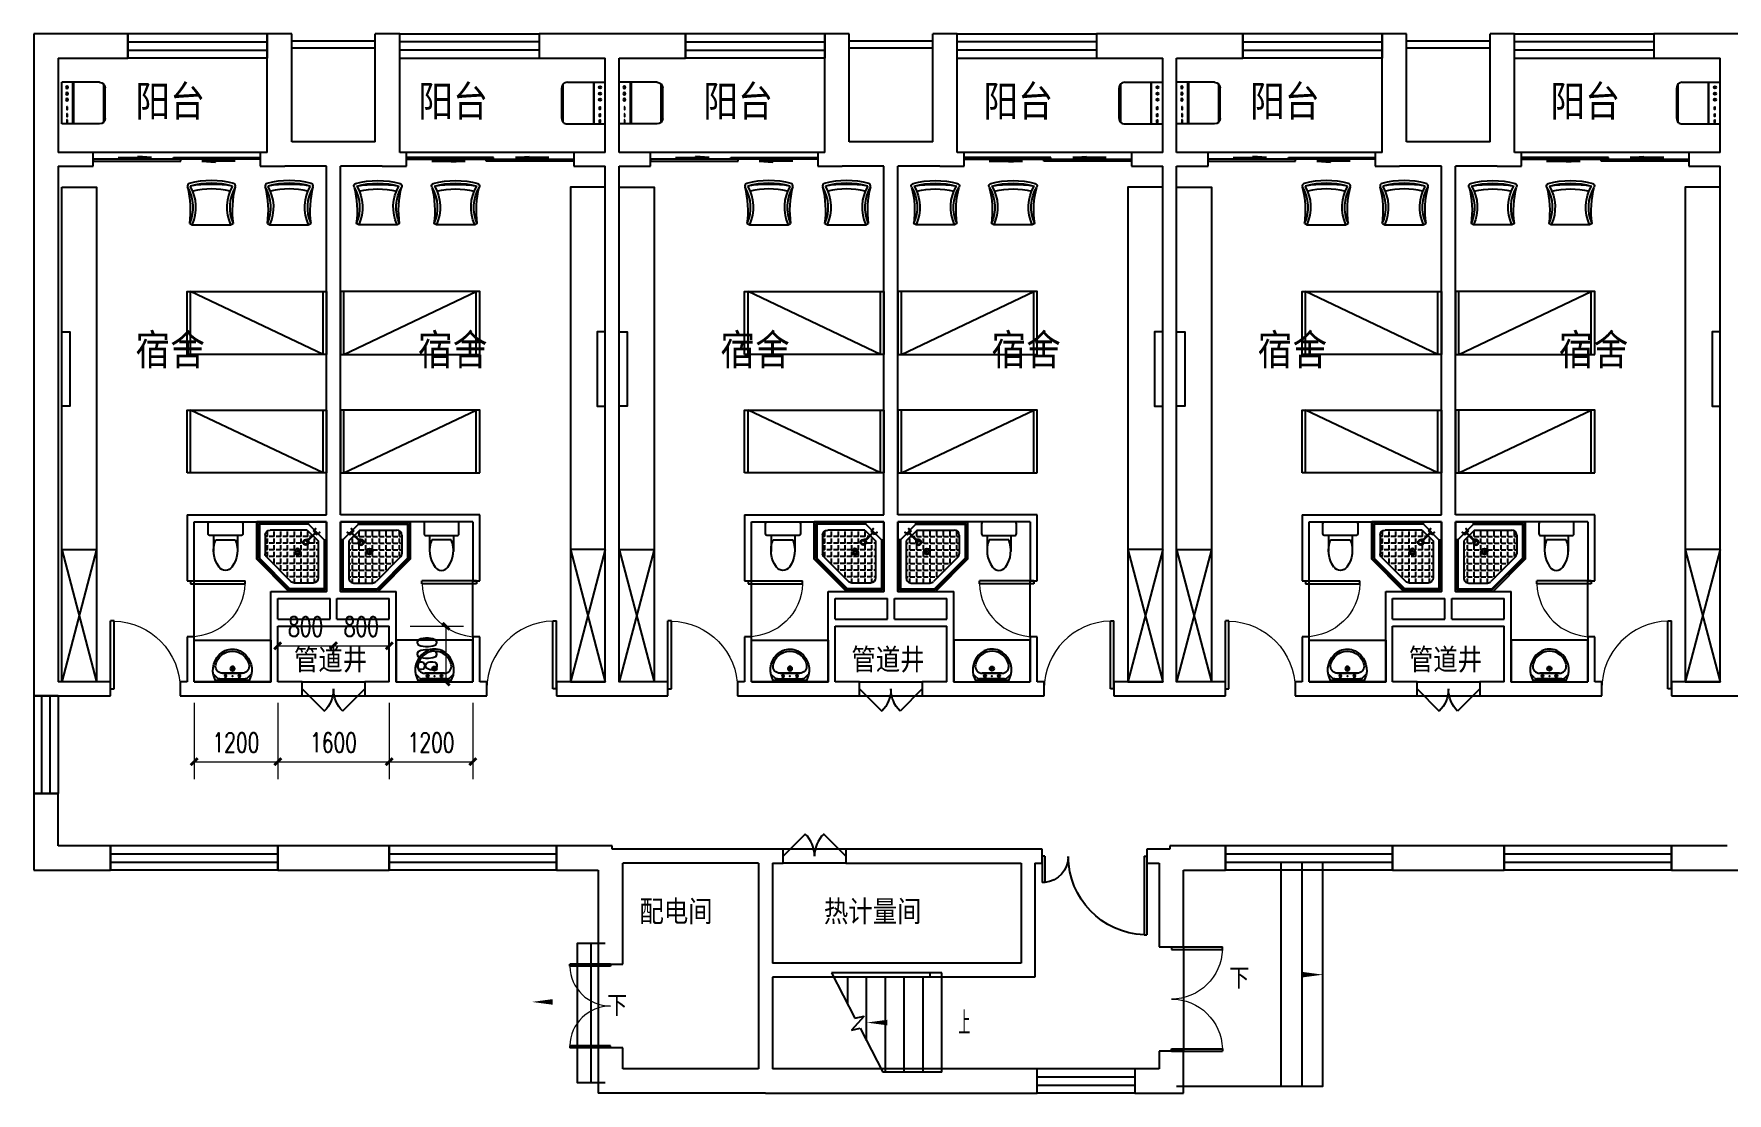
# Model space of a CAD drawing. Extents: x 0 to 302064749, y -59725395 to 1524223.
# Drawn here: x 92623094 to 95053094, y -6165277 to -4645277 of the extents above; entities that cross this region are included whole.
import ezdxf

# ---------------------------------------------------------------- set-up
doc = ezdxf.new("R2010")
doc.units = 0
doc.header["$LTSCALE"] = 1000
doc.linetypes.add('DOTE', pattern=[2.42, 2, -0.2, 0.02, -0.2])
for name, color, linetype in [('A-ANNO-IDEN', 3, 'Continuous'), ('A-ANNO-TXT', 7, 'Continuous'), ('A-Fixt', 81, 'Continuous'), ('A-FLOR-STRS', 140, 'Continuous'), ('CLAYER', 7, 'Continuous'), ('DOOR_FIRE', 4, 'Continuous'), ('E2-栏杆', 92, 'Continuous'), ('E2-楼梯、坡道', 52, 'Continuous'), ('PUB_DIM', 3, 'Continuous'), ('PUB_TEXT', 7, 'Continuous'), ('WALL', 2, 'Continuous'), ('WINDOW', 4, 'Continuous'), ('洁具', 213, 'Continuous'), ('配景', 3, 'Continuous')]:
    doc.layers.add(name, color=color, linetype=linetype)
doc.layers.add('DOTE', color=1, linetype='DOTE', lineweight=9, plot=False)
doc.layers.get('DOTE').off()
doc.styles.add('-黑体_T3', font='', dxfattribs={"width": 0.8})
doc.styles.add('A_DIM', font='simplex.shx', dxfattribs={"width": 0.7, "bigfont": 'gbcbig.shx'})
doc.styles.add('A_DIM_T3', font='simplex.shx', dxfattribs={"width": 0.7, "bigfont": 'gbcbig.shx'})
doc.styles.get("Standard").update_dxf_attribs({"font": 'geniso.shx', "bigfont": 'hztxt.shx'})
doc.styles.get('-黑体_T3').set_extended_font_data('SimHei')
doc.dimstyles.new('_TCH_ARCH&&100', dxfattribs={"dimtxt": 280, "dimasz": 100, "dimexe": 250, "dimexo": 300, "dimgap": 135, "dimtad": 1, "dimdec": 0, "dimzin": 0, "dimdsep": 46, "dimtxsty": 'A_DIM_T3', "dimblk": 'ARCHTICK', "dimcen": 0.09, "dimclrt": 7, "dimazin": 2, "dimtfac": 1, "dimtdec": 0, "dimtix": 1, "dimtmove": 2, "dimatfit": 3, "dimfxl": 150, "dimtolj": 1, "dimtzin": 0, "dimarcsym": 0})

# ---------------------------------------------------------------- blocks, each defined once
blk = doc.blocks.new('1F平面-CAD导入_dwg_Drawing4_t3_dwg_$plan$00001613-474159-1F-927810-1F')
at = {"layer": '洁具'}
for p, q in [((-30, 250), (-170, 250)), ((-200, 170), (-430, 170)), ((-260, -140), (-260, 140)), ((-200, -170), (-200, -220)), ((-170, -250), (-30, -250))]:
    blk.add_line(p, q, dxfattribs=at)
for points in [[(-200, 220), (-200, 170), (-200, -170), (-430, -170)], [(0, -220), (0, 220)]]:
    blk.add_lwpolyline(points, dxfattribs=at)
for centre, radius, start, end in [((-170, 220), 30, 90, 180), ((-30, 220), 30, 0, 90), ((-590, 0), 110, 123.4509, 236.5491), ((-413, -227), 398, 67.4505, 126.6381), ((-413, 227), 398, 233.3619, 292.5495), ((-170, -220), 30, 180, 270), ((-30, -220), 30, 270, 0)]:
    blk.add_arc(centre, radius, start, end, dxfattribs=at)
blk = doc.blocks.new('$lvtry$00000169')
at = {"color": 0}
for p, q in [((259, -36), (259, 0)), ((259, -36), (36, -259)), ((276, -120), (120, -276)), ((144, -151), (291, -298)), ((151, -144), (298, -291)), ((173, -309), (173, -239)), ((183, -213), (205, -213)), ((220, -213), (243, -213)), ((259, -24), (976, -24)), ((259, -36), (964, -36)), ((270, -213), (270, -143)), ((270, -213), (340, -213)), ((270, -263), (270, -239)), ((276, -120), (808, -120)), ((366, -213), (366, -143)), ((366, -213), (436, -213)), ((366, -309), (366, -239)), ((462, -213), (462, -143)), ((462, -213), (532, -213)), ((462, -309), (462, -239)), ((558, -213), (558, -143)), ((558, -213), (628, -213)), ((558, -309), (558, -239)), ((655, -213), (655, -143)), ((655, -213), (725, -213)), ((655, -309), (655, -239)), ((751, -213), (751, -143)), ((751, -213), (821, -213)), ((751, -309), (751, -239)), ((847, -213), (847, -143)), ((847, -213), (880, -213)), ((847, -309), (847, -239)), ((880, -192), (880, -460)), ((964, -36), (976, -24)), ((964, -36), (964, -525)), ((976, -24), (976, -530)), ((36, -259), (0, -259)), ((24, -259), (24, -976)), ((36, -259), (36, -964)), ((120, -276), (120, -808)), ((120, -309), (147, -309)), ((120, -405), (147, -405)), ((173, -309), (243, -309)), ((173, -405), (173, -335)), ((173, -405), (243, -405)), ((173, -501), (173, -431)), ((270, -405), (270, -335)), ((270, -405), (340, -405)), ((270, -501), (270, -431)), ((334, -309), (340, -309)), ((366, -309), (436, -309)), ((366, -405), (366, -335)), ((366, -405), (379, -405)), ((366, -501), (366, -431)), ((462, -309), (532, -309)), ((462, -405), (462, -335)), ((462, -405), (532, -405)), ((462, -501), (462, -431)), ((558, -309), (628, -309)), ((558, -405), (558, -335)), ((558, -405), (628, -405)), ((558, -501), (558, -431)), ((655, -309), (725, -309)), ((655, -405), (655, -335)), ((655, -405), (725, -405)), ((655, -501), (655, -431)), ((751, -309), (821, -309)), ((751, -405), (751, -335)), ((751, -405), (821, -405)), ((751, -501), (751, -431)), ((847, -309), (880, -309)), ((847, -405), (847, -335)), ((847, -405), (880, -405)), ((847, -501), (847, -431)), ((120, -501), (147, -501)), ((120, -598), (147, -598)), ((120, -694), (147, -694)), ((173, -501), (243, -501)), ((173, -598), (173, -528)), ((173, -598), (243, -598)), ((173, -694), (173, -624)), ((173, -694), (243, -694)), ((173, -790), (173, -720)), ((270, -501), (340, -501)), ((270, -598), (270, -528)), ((270, -598), (340, -598)), ((270, -694), (270, -624)), ((270, -694), (340, -694)), ((270, -790), (270, -720)), ((366, -501), (436, -501)), ((366, -598), (366, -528)), ((366, -598), (436, -598)), ((366, -694), (366, -624)), ((366, -694), (436, -694)), ((366, -790), (366, -720)), ((462, -501), (532, -501)), ((462, -598), (462, -528)), ((462, -598), (532, -598)), ((462, -694), (462, -624)), ((462, -694), (532, -694)), ((462, -790), (462, -720)), ((859, -511), (511, -859)), ((964, -525), (525, -964)), ((976, -530), (530, -976)), ((558, -501), (628, -501)), ((558, -598), (558, -528)), ((558, -598), (628, -598)), ((558, -694), (558, -624)), ((558, -694), (628, -694)), ((558, -790), (558, -720)), ((655, -501), (725, -501)), ((655, -598), (655, -528)), ((655, -598), (725, -598)), ((655, -694), (655, -624)), ((655, -694), (676, -694)), ((751, -501), (821, -501)), ((751, -598), (751, -528)), ((751, -598), (773, -598)), ((847, -501), (867, -501)), ((964, -525), (976, -530)), ((36, -964), (24, -976)), ((36, -964), (525, -964)), ((120, -790), (147, -790)), ((173, -790), (243, -790)), ((173, -878), (173, -816)), ((192, -880), (460, -880)), ((270, -790), (340, -790)), ((270, -880), (270, -816)), ((366, -790), (436, -790)), ((366, -880), (366, -816)), ((462, -790), (532, -790)), ((462, -880), (462, -816)), ((525, -964), (530, -976)), ((558, -790), (580, -790)), ((24, -976), (530, -976))]:
    blk.add_line(p, q, dxfattribs=at)
blk.add_lwpolyline([(0, 0), (0, -1000), (540, -1000), (1000, -540), (1000, 0)], close=True)
for points in [[(0, 0), (0, -1000)], [(0, 0), (1000, 0)], [(1000, 0), (1000, -540)], [(136, -190), (148, -178), (132, -162), (121, -174)], [(190, -136), (178, -148), (162, -132), (174, -121)], [(1000, -540), (540, -1000)], [(0, -1000), (540, -1000)]]:
    blk.add_lwpolyline(points, close=True, dxfattribs=at)
for radius in [43.8, 31.1]:
    blk.add_circle((416, -428), radius, dxfattribs=at)
for centre, radius, start, end in [((808, -192), 72, 0, 90), ((296, -296), 40.6, 142.583, 128.4197), ((296, -296), 28.6, 145.828, 125.6599), ((808, -460), 72, 315, 0), ((192, -808), 72, 180, 270), ((460, -808), 72, 270, 315)]:
    blk.add_arc(centre, radius, start, end, dxfattribs=at)
for p in [(103, -156, 0), (156, -102, 0), (416, -428, 0)]:
    blk.add_point(p, dxfattribs=at)
blk = doc.blocks.new('$lvtry$00000178')
at = {"color": 0}
for p, q in [((-238, 0), (238, 0)), ((-214, -36), (-272, -91)), ((-180, -23), (180, -23)), ((-142, -105), (140, -105)), ((140, -105), (-142, -105)), ((216, -37), (268, -91))]:
    blk.add_line(p, q, dxfattribs=at)
blk.add_lwpolyline([(-104, -430, 0.224698), (110, -425, 0.348046), (269, -79), (239, 0), (-241, 0), (-271, -79, 0.356844)], format="xyb", close=True, dxfattribs=at)
for centre, radius in [((-100, -65), 16.3), ((1, -172), 31.6), ((100, -65), 16.3)]:
    blk.add_circle(centre, radius, dxfattribs=at)
at = {"color": 0, "lineweight": 13}
blk.add_circle((1, -172), 23, dxfattribs=at)
at = {"color": 0}
for centre, radius, start, end in [((-142, -205), 100, 90, 190.5602), ((-1, -179), 243, 190.5602, 349.4398), ((-180, -73), 50, 90, 133.181), ((140, -205), 100, 349.4398, 90), ((180, -73), 50, 44.5607, 90)]:
    blk.add_arc(centre, radius, start, end, dxfattribs=at)
for p in [(0, -65), (1, -172)]:
    blk.add_point(p, dxfattribs=at)
blk = doc.blocks.new('A$C70365C93')
at = {"layer": '洁具'}
blk.add_lwpolyline([(-1900, 2300), (-1900, 1700), (-800, 1700), (-800, 2300)], close=True, dxfattribs=at)
blk.add_blockref('$lvtry$00000178', (-1350, 2280), dxfattribs=at)
at = {"layer": '洁具', "rotation": 180}
blk.add_blockref('$lvtry$00000169', (0, 0), dxfattribs=at)
at = {"layer": '洁具', "extrusion": (0, 0, -1), "xscale": -1, "zscale": -1, "rotation": 90}
blk.add_blockref('1F平面-CAD导入_dwg_Drawing4_t3_dwg_$plan$00001613-474159-1F-927810-1F', (1450, 0), dxfattribs=at)
blk = doc.blocks.new('单人床')
at = {"layer": 'A-Fixt'}
for p, q in [((47774, 13973), (48674, 13973)), ((47774, 12073), (48674, 13973)), ((47774, 12073), (48674, 12073))]:
    blk.add_line(p, q, dxfattribs=at)
blk.add_lwpolyline([(47774, 14023), (48674, 14023), (48674, 12023), (47774, 12023), (47774, 14023)], dxfattribs=at)
blk = doc.blocks.new('CH_AP01')
for p, q in [((-311, 17), (-275, 0)), ((-275, 0), (275, 0)), ((275, 0), (311, 17))]:
    blk.add_line(p, q)
for centre, radius, start, end in [((-307, 555), 37.8, 100.1859, 202.8359), ((-1658, 202), 1360, 352.1659, 14.4283), ((-824, 250), 563, 335.5038, 31.0903), ((0, -579), 1213, 74.7104, 105.2896), ((0, -579), 1173, 75.0287, 104.9713), ((0, -1278), 1857, 80.611, 99.389), ((-824, 250), 603, 335.5038, 30.2691), ((0, -579), 1093, 75.8767, 104.1233), ((824, 250), 603, 149.7309, 204.4962), ((824, 250), 563, 148.9097, 204.4962), ((1658, 202), 1360, 165.5717, 187.8341), ((307, 555), 37.8, 337.1641, 79.8141)]:
    blk.add_arc(centre, radius, start, end)
blk = doc.blocks.new('A$C61295E98')
at = {"color": 3}
for p, q in [((544, 598), (0, 598)), ((0, 598), (0, 0)), ((161, 598), (161, 0)), ((170, 0), (170, 598)), ((603, 572), (603, 26)), ((624, 518), (624, 80)), ((544, 0), (0, 0))]:
    blk.add_line(p, q, dxfattribs=at)
for points in [[(82, 540), (75, 540), (75, 577), (82, 577)], [(82, 453), (75, 453), (75, 490), (82, 490)], [(82, 353), (75, 353), (75, 389), (82, 389)]]:
    blk.add_lwpolyline(points, close=True, dxfattribs=at)
for centre in [(74, 250), (74, 164), (74, 71)]:
    blk.add_circle(centre, 15.7, dxfattribs=at)
for centre, start, end in [((544, 518), 360, 90), ((544, 80), 270, 0)]:
    blk.add_arc(centre, 80, start, end, dxfattribs=at)
blk = doc.blocks.new('宿舍')
at = {"layer": 'A-Fixt'}
for p, q in [((47854, 13802), (48354, 15702)), ((48354, 13802), (47854, 15702)), ((47854, 13802), (48354, 13802))]:
    blk.add_line(p, q, dxfattribs=at)
for points in [[(47854, 8602), (48354, 8602), (48354, 15702), (47854, 15702)], [(47854, 10676), (47970, 10676), (47970, 11743), (47854, 11743)]]:
    blk.add_lwpolyline(points, close=True, dxfattribs=at)
at = {"xscale": -1, "rotation": 90}
for p in [(63677, 60475), (63677, 58775)]:
    blk.add_blockref('单人床', p, dxfattribs=at)
at = {"layer": 'A-Fixt', "xscale": -1, "rotation": 180}
for p in [(50002, 9140), (51117, 9140)]:
    blk.add_blockref('CH_AP01', p, dxfattribs=at)
at = {"layer": '配景', "color": 252}
blk.add_blockref('A$C61295E98', (47854, 7097), dxfattribs=at)
blk = doc.blocks.new('_ArchTick')
at = {"color": 0, "linetype": 'ByBlock', "const_width": 0.4}
blk.add_lwpolyline([(-0.5, -0.5), (0.5, 0.5)], dxfattribs=at)
blk = doc.blocks.new('*D95')
at = {"layer": 'Defpoints', "color": 0, "transparency": 16777216}
for p in [(3500, 71100), (4300, 71100), (4300, 70819)]:
    blk.add_point(p, dxfattribs=at)
at = {"layer": 'PUB_DIM', "color": 0, "lineweight": -2, "transparency": 16777216}
for p, q in [((3500, 70819), (4300, 70819)), ((3500, 70800), (3500, 70569)), ((4300, 70800), (4300, 70569))]:
    blk.add_line(p, q, dxfattribs=at)
at = {"layer": 'PUB_DIM', "color": 0, "lineweight": -2, "transparency": 16777216, "xscale": 100, "yscale": 100, "zscale": 100, "rotation": 180}
blk.add_blockref('_ArchTick', (3500, 70819), dxfattribs=at)
at = {"layer": 'PUB_DIM', "color": 0, "lineweight": -2, "transparency": 16777216, "xscale": 100, "yscale": 100, "zscale": 100}
blk.add_blockref('_ArchTick', (4300, 70819), dxfattribs=at)
at = {"layer": 'PUB_DIM', "color": 7, "transparency": 16777216, "insert": (3900, 71094), "char_height": 280, "attachment_point": 5, "style": 'A_DIM_T3'}
blk.add_mtext('\\A1;800', dxfattribs=at)
blk = doc.blocks.new('*D96')
at = {"layer": 'Defpoints', "color": 0, "transparency": 16777216}
for p in [(4300, 71100), (5100, 71100), (5100, 70819)]:
    blk.add_point(p, dxfattribs=at)
at = {"layer": 'PUB_DIM', "color": 0, "lineweight": -2, "transparency": 16777216}
for p, q in [((4300, 70819), (5100, 70819)), ((4300, 70800), (4300, 70569)), ((5100, 70800), (5100, 70569))]:
    blk.add_line(p, q, dxfattribs=at)
at = {"layer": 'PUB_DIM', "color": 0, "lineweight": -2, "transparency": 16777216, "xscale": 100, "yscale": 100, "zscale": 100, "rotation": 180}
blk.add_blockref('_ArchTick', (4300, 70819), dxfattribs=at)
at = {"layer": 'PUB_DIM', "color": 0, "lineweight": -2, "transparency": 16777216, "xscale": 100, "yscale": 100, "zscale": 100}
blk.add_blockref('_ArchTick', (5100, 70819), dxfattribs=at)
at = {"layer": 'PUB_DIM', "color": 7, "transparency": 16777216, "insert": (4700, 71094), "char_height": 280, "attachment_point": 5, "style": 'A_DIM_T3'}
blk.add_mtext('\\A1;800', dxfattribs=at)
blk = doc.blocks.new('*D97')
at = {"layer": 'Defpoints', "color": 0, "transparency": 16777216}
for p in [(2300, 70300), (3500, 70300), (3500, 69156)]:
    blk.add_point(p, dxfattribs=at)
at = {"layer": 'PUB_DIM', "color": 0, "lineweight": -2, "transparency": 16777216}
for p, q in [((2300, 70000), (2300, 68906)), ((3500, 70000), (3500, 68906)), ((2300, 69156), (3500, 69156))]:
    blk.add_line(p, q, dxfattribs=at)
at = {"layer": 'PUB_DIM', "color": 0, "lineweight": -2, "transparency": 16777216, "xscale": 100, "yscale": 100, "zscale": 100, "rotation": 180}
blk.add_blockref('_ArchTick', (2300, 69156), dxfattribs=at)
at = {"layer": 'PUB_DIM', "color": 0, "lineweight": -2, "transparency": 16777216, "xscale": 100, "yscale": 100, "zscale": 100}
blk.add_blockref('_ArchTick', (3500, 69156), dxfattribs=at)
at = {"layer": 'PUB_DIM', "color": 7, "transparency": 16777216, "insert": (2900, 69431), "char_height": 280, "attachment_point": 5, "style": 'A_DIM_T3'}
blk.add_mtext('\\A1;1200', dxfattribs=at)
blk = doc.blocks.new('*D98')
at = {"layer": 'Defpoints', "color": 0, "transparency": 16777216}
for p in [(3500, 70300), (5100, 70300), (5100, 69156)]:
    blk.add_point(p, dxfattribs=at)
at = {"layer": 'PUB_DIM', "color": 0, "lineweight": -2, "transparency": 16777216}
for p, q in [((3500, 70000), (3500, 68906)), ((5100, 70000), (5100, 68906)), ((3500, 69156), (5100, 69156))]:
    blk.add_line(p, q, dxfattribs=at)
at = {"layer": 'PUB_DIM', "color": 0, "lineweight": -2, "transparency": 16777216, "xscale": 100, "yscale": 100, "zscale": 100, "rotation": 180}
blk.add_blockref('_ArchTick', (3500, 69156), dxfattribs=at)
at = {"layer": 'PUB_DIM', "color": 0, "lineweight": -2, "transparency": 16777216, "xscale": 100, "yscale": 100, "zscale": 100}
blk.add_blockref('_ArchTick', (5100, 69156), dxfattribs=at)
at = {"layer": 'PUB_DIM', "color": 7, "transparency": 16777216, "insert": (4300, 69431), "char_height": 280, "attachment_point": 5, "style": 'A_DIM_T3'}
blk.add_mtext('\\A1;1600', dxfattribs=at)
blk = doc.blocks.new('*D99')
at = {"layer": 'Defpoints', "color": 0, "transparency": 16777216}
for p in [(5100, 70300), (6300, 70300), (6300, 69156)]:
    blk.add_point(p, dxfattribs=at)
at = {"layer": 'PUB_DIM', "color": 0, "lineweight": -2, "transparency": 16777216}
for p, q in [((5100, 70000), (5100, 68906)), ((6300, 70000), (6300, 68906)), ((5100, 69156), (6300, 69156))]:
    blk.add_line(p, q, dxfattribs=at)
at = {"layer": 'PUB_DIM', "color": 0, "lineweight": -2, "transparency": 16777216, "xscale": 100, "yscale": 100, "zscale": 100, "rotation": 180}
blk.add_blockref('_ArchTick', (5100, 69156), dxfattribs=at)
at = {"layer": 'PUB_DIM', "color": 0, "lineweight": -2, "transparency": 16777216, "xscale": 100, "yscale": 100, "zscale": 100}
blk.add_blockref('_ArchTick', (6300, 69156), dxfattribs=at)
at = {"layer": 'PUB_DIM', "color": 7, "transparency": 16777216, "insert": (5700, 69431), "char_height": 280, "attachment_point": 5, "style": 'A_DIM_T3'}
blk.add_mtext('\\A1;1200', dxfattribs=at)
blk = doc.blocks.new('*D100')
at = {"layer": 'Defpoints', "color": 0, "transparency": 16777216}
for p in [(5100, 71100), (5916, 71100), (5100, 70300)]:
    blk.add_point(p, dxfattribs=at)
at = {"layer": 'PUB_DIM', "color": 0, "lineweight": -2, "transparency": 16777216}
for p, q in [((5400, 71100), (6166, 71100)), ((5916, 70300), (5916, 71100)), ((5400, 70300), (6166, 70300))]:
    blk.add_line(p, q, dxfattribs=at)
at = {"layer": 'PUB_DIM', "color": 0, "lineweight": -2, "transparency": 16777216, "xscale": 100, "yscale": 100, "zscale": 100}
for p, rotation in [((5916, 71100), 90), ((5916, 70300), 270)]:
    blk.add_blockref('_ArchTick', p, dxfattribs=dict(at, rotation=rotation))
at = {"layer": 'PUB_DIM', "color": 7, "transparency": 16777216, "insert": (5641, 70700), "char_height": 280, "attachment_point": 5, "rotation": 90, "style": 'A_DIM_T3'}
blk.add_mtext('\\A1;800', dxfattribs=at)
blk = doc.blocks.new('$DorLib2D$00000131')
at = {"color": 0, "linetype": 'Continuous'}
for p, q in [((-0.5, 0.125), (-0.5, 0)), ((0.019, 0.125), (-0.5, 0.125)), ((0.019, 0), (0.019, 0.125)), ((0.15, 0.125), (0.232, 0.197)), ((0.35, 0.125), (0.15, 0.125)), ((0.232, 0.197), (0.232, 0.125)), ((-0.5, 0), (0.019, 0)), ((-0.024, 0), (0.5, 0)), ((-0.024, -0.125), (-0.024, 0)), ((0.5, 0), (0.5, -0.125)), ((-0.35, -0.125), (-0.15, -0.125)), ((-0.232, -0.197), (-0.232, -0.125)), ((-0.15, -0.125), (-0.232, -0.197)), ((0.5, -0.125), (-0.024, -0.125))]:
    blk.add_line(p, q, dxfattribs=at)
blk = doc.blocks.new('$DorLib2D$00000001')
for p, q in [((0.45, 0.975), (0.5, 0.975)), ((0.45, 0), (0.45, 0.975)), ((0.5, 0), (0.5, 0.975)), ((0.5, 0), (0.45, 0))]:
    blk.add_line(p, q)
at = {"lineweight": 13}
blk.add_arc((0.475, 0), 0.975, 91.4693, 180, dxfattribs=at)
blk = doc.blocks.new('$WINLIB2D$00000001')
at = {"color": 0}
for points in [[(-0.5, 0.5), (-0.5, -0.5)], [(-0.5, 0.5), (0.5, 0.5)], [(0.5, -0.5), (0.5, 0.5)], [(0.5, 0.167), (-0.5, 0.167)], [(0.5, -0.167), (-0.5, -0.167)], [(-0.5, -0.5), (0.5, -0.5)]]:
    blk.add_lwpolyline(points, dxfattribs=at)
blk = doc.blocks.new('$DorLib2D$00000002')
for p, q in [((-0.5, 0), (-0.5, 0.4875)), ((-0.475, 0.4875), (-0.5, 0.4875)), ((-0.475, 0), (-0.475, 0.4875)), ((0.475, 0), (0.475, 0.4875)), ((0.475, 0.4875), (0.5, 0.4875)), ((0.5, 0), (0.5, 0.4875)), ((-0.5, 0), (-0.475, 0)), ((0.5, 0), (0.475, 0))]:
    blk.add_line(p, q)
at = {"lineweight": 13}
for centre, start, end in [((-0.4875, 0), 0, 88.53072), ((0.4875, 0), 91.46928, 180)]:
    blk.add_arc(centre, 0.4875, start, end, dxfattribs=at)
blk = doc.blocks.new('$DorLib2D$00000225')
at = {"color": 0}
for p, q in [((0.475, -0.001), (0.475, 0.752)), ((0.475, 0.752), (0.5, 0.752)), ((0.5, -0.001), (0.5, 0.752)), ((-0.5, 0), (-0.5, 0.252)), ((-0.475, 0.252), (-0.5, 0.252)), ((-0.475, 0), (-0.475, 0.252)), ((-0.475, 0), (-0.5, 0)), ((0.475, -0.001), (0.5, -0.001))]:
    blk.add_line(p, q, dxfattribs=at)
for centre, radius, start, end in [((0.505, -0.002), 0.755, 92.2493, 179.7238), ((-0.501, 0.003), 0.251, 359.7899, 84.0974)]:
    blk.add_arc(centre, radius, start, end, dxfattribs=at)
blk = doc.blocks.new('$DorLib2D$00000116')
at = {"color": 0}
for p, q in [((-0.5, 0), (-0.146, 0.354)), ((0.5, 0), (0.146, 0.354))]:
    blk.add_line(p, q, dxfattribs=at)
for centre, start, end in [((-0.5, 0), 0, 45), ((0.5, 0), 135, 180)]:
    blk.add_arc(centre, 0.5, start, end, dxfattribs=at)
blk = doc.blocks.new('*D447')
at = {"layer": 'Defpoints', "color": 0, "transparency": 16777216}
for p in [(3500, 71100), (4300, 71100), (4300, 70819)]:
    blk.add_point(p, dxfattribs=at)
at = {"layer": 'PUB_DIM', "color": 0, "lineweight": -2, "transparency": 16777216}
for p, q in [((3500, 70819), (4300, 70819)), ((3500, 70800), (3500, 70569)), ((4300, 70800), (4300, 70569))]:
    blk.add_line(p, q, dxfattribs=at)
at = {"layer": 'PUB_DIM', "color": 0, "lineweight": -2, "transparency": 16777216, "xscale": 100, "yscale": 100, "zscale": 100, "rotation": 180}
blk.add_blockref('_ArchTick', (3500, 70819), dxfattribs=at)
at = {"layer": 'PUB_DIM', "color": 0, "lineweight": -2, "transparency": 16777216, "xscale": 100, "yscale": 100, "zscale": 100}
blk.add_blockref('_ArchTick', (4300, 70819), dxfattribs=at)
at = {"layer": 'PUB_DIM', "color": 7, "transparency": 16777216, "insert": (3900, 71094), "char_height": 280, "attachment_point": 5, "style": 'A_DIM_T3'}
blk.add_mtext('\\A1;800', dxfattribs=at)
blk = doc.blocks.new('*D448')
at = {"layer": 'Defpoints', "color": 0, "transparency": 16777216}
for p in [(4300, 71100), (5100, 71100), (5100, 70819)]:
    blk.add_point(p, dxfattribs=at)
at = {"layer": 'PUB_DIM', "color": 0, "lineweight": -2, "transparency": 16777216}
for p, q in [((4300, 70819), (5100, 70819)), ((4300, 70800), (4300, 70569)), ((5100, 70800), (5100, 70569))]:
    blk.add_line(p, q, dxfattribs=at)
at = {"layer": 'PUB_DIM', "color": 0, "lineweight": -2, "transparency": 16777216, "xscale": 100, "yscale": 100, "zscale": 100, "rotation": 180}
blk.add_blockref('_ArchTick', (4300, 70819), dxfattribs=at)
at = {"layer": 'PUB_DIM', "color": 0, "lineweight": -2, "transparency": 16777216, "xscale": 100, "yscale": 100, "zscale": 100}
blk.add_blockref('_ArchTick', (5100, 70819), dxfattribs=at)
at = {"layer": 'PUB_DIM', "color": 7, "transparency": 16777216, "insert": (4700, 71094), "char_height": 280, "attachment_point": 5, "style": 'A_DIM_T3'}
blk.add_mtext('\\A1;800', dxfattribs=at)
blk = doc.blocks.new('*D449')
at = {"layer": 'Defpoints', "color": 0, "transparency": 16777216}
for p in [(2300, 70300), (3500, 70300), (3500, 69156)]:
    blk.add_point(p, dxfattribs=at)
at = {"layer": 'PUB_DIM', "color": 0, "lineweight": -2, "transparency": 16777216}
for p, q in [((2300, 70000), (2300, 68906)), ((3500, 70000), (3500, 68906)), ((2300, 69156), (3500, 69156))]:
    blk.add_line(p, q, dxfattribs=at)
at = {"layer": 'PUB_DIM', "color": 0, "lineweight": -2, "transparency": 16777216, "xscale": 100, "yscale": 100, "zscale": 100, "rotation": 180}
blk.add_blockref('_ArchTick', (2300, 69156), dxfattribs=at)
at = {"layer": 'PUB_DIM', "color": 0, "lineweight": -2, "transparency": 16777216, "xscale": 100, "yscale": 100, "zscale": 100}
blk.add_blockref('_ArchTick', (3500, 69156), dxfattribs=at)
at = {"layer": 'PUB_DIM', "color": 7, "transparency": 16777216, "insert": (2900, 69431), "char_height": 280, "attachment_point": 5, "style": 'A_DIM_T3'}
blk.add_mtext('\\A1;1200', dxfattribs=at)
blk = doc.blocks.new('*D450')
at = {"layer": 'Defpoints', "color": 0, "transparency": 16777216}
for p in [(3500, 70300), (5100, 70300), (5100, 69156)]:
    blk.add_point(p, dxfattribs=at)
at = {"layer": 'PUB_DIM', "color": 0, "lineweight": -2, "transparency": 16777216}
for p, q in [((3500, 70000), (3500, 68906)), ((5100, 70000), (5100, 68906)), ((3500, 69156), (5100, 69156))]:
    blk.add_line(p, q, dxfattribs=at)
at = {"layer": 'PUB_DIM', "color": 0, "lineweight": -2, "transparency": 16777216, "xscale": 100, "yscale": 100, "zscale": 100, "rotation": 180}
blk.add_blockref('_ArchTick', (3500, 69156), dxfattribs=at)
at = {"layer": 'PUB_DIM', "color": 0, "lineweight": -2, "transparency": 16777216, "xscale": 100, "yscale": 100, "zscale": 100}
blk.add_blockref('_ArchTick', (5100, 69156), dxfattribs=at)
at = {"layer": 'PUB_DIM', "color": 7, "transparency": 16777216, "insert": (4300, 69431), "char_height": 280, "attachment_point": 5, "style": 'A_DIM_T3'}
blk.add_mtext('\\A1;1600', dxfattribs=at)
blk = doc.blocks.new('*D451')
at = {"layer": 'Defpoints', "color": 0, "transparency": 16777216}
for p in [(5100, 70300), (6300, 70300), (6300, 69156)]:
    blk.add_point(p, dxfattribs=at)
at = {"layer": 'PUB_DIM', "color": 0, "lineweight": -2, "transparency": 16777216}
for p, q in [((5100, 70000), (5100, 68906)), ((6300, 70000), (6300, 68906)), ((5100, 69156), (6300, 69156))]:
    blk.add_line(p, q, dxfattribs=at)
at = {"layer": 'PUB_DIM', "color": 0, "lineweight": -2, "transparency": 16777216, "xscale": 100, "yscale": 100, "zscale": 100, "rotation": 180}
blk.add_blockref('_ArchTick', (5100, 69156), dxfattribs=at)
at = {"layer": 'PUB_DIM', "color": 0, "lineweight": -2, "transparency": 16777216, "xscale": 100, "yscale": 100, "zscale": 100}
blk.add_blockref('_ArchTick', (6300, 69156), dxfattribs=at)
at = {"layer": 'PUB_DIM', "color": 7, "transparency": 16777216, "insert": (5700, 69431), "char_height": 280, "attachment_point": 5, "style": 'A_DIM_T3'}
blk.add_mtext('\\A1;1200', dxfattribs=at)
blk = doc.blocks.new('*D452')
at = {"layer": 'Defpoints', "color": 0, "transparency": 16777216}
for p in [(5100, 71100), (5916, 71100), (5100, 70300)]:
    blk.add_point(p, dxfattribs=at)
at = {"layer": 'PUB_DIM', "color": 0, "lineweight": -2, "transparency": 16777216}
for p, q in [((5400, 71100), (6166, 71100)), ((5916, 70300), (5916, 71100)), ((5400, 70300), (6166, 70300))]:
    blk.add_line(p, q, dxfattribs=at)
at = {"layer": 'PUB_DIM', "color": 0, "lineweight": -2, "transparency": 16777216, "xscale": 100, "yscale": 100, "zscale": 100}
for p, rotation in [((5916, 71100), 90), ((5916, 70300), 270)]:
    blk.add_blockref('_ArchTick', p, dxfattribs=dict(at, rotation=rotation))
at = {"layer": 'PUB_DIM', "color": 7, "transparency": 16777216, "insert": (5641, 70700), "char_height": 280, "attachment_point": 5, "rotation": 90, "style": 'A_DIM_T3'}
blk.add_mtext('\\A1;800', dxfattribs=at)
blk = doc.blocks.new('A$C6811127b')
at = {"layer": 'A-ANNO-IDEN'}
for points in [[(17523.7, 66100, 0, 0, 0), (18500, 66100, 0, 80, 0), (18200, 66100, 0, 0, 0)], [(8123.5, 65708.6, 0, 0, 0), (7147.3, 65708.6, 0, 80, 0), (7447.3, 65708.6, 0, 0, 0)], [(13165, 65412.5, 0, 0, 0), (11950, 65412.5, 0, 80, 0), (12250, 65412.5, 0, 0, 0)]]:
    blk.add_lwpolyline(points, format="xyseb", dxfattribs=at)
at = {"layer": 'A-FLOR-STRS'}
for p, q in [((12865, 66125), (11444.8, 66125)), ((11444.8, 66125), (11782.8, 65474.5)), ((12865, 66125), (11444.8, 66125)), ((13030, 66125), (12865, 66125)), ((12865, 66065), (12865, 66125)), ((13030, 64700), (13030, 66125)), ((12865, 66065), (11476, 66065)), ((11680, 65672.3), (11680, 66065)), ((11950, 65152.7), (11950, 66065)), ((12220, 64700), (12220, 66065)), ((12490, 64700), (12490, 66065)), ((12760, 64700), (12760, 66065)), ((11914.6, 65503.6), (11732.7, 65305.5)), ((11782.8, 65474.5), (11914.6, 65503.6)), ((11732.7, 65305.5), (11856.4, 65332.8)), ((11856.4, 65332.8), (12185.2, 64700)), ((13030, 64700), (12185.2, 64700))]:
    blk.add_line(p, q, dxfattribs=at)
at = {"layer": 'DOOR_FIRE'}
for p, q in [((3850, 70300), (4750, 70300)), ((11850, 70300), (12750, 70300)), ((19850, 70300), (20750, 70300)), ((3850, 70100), (4750, 70100)), ((11850, 70100), (12750, 70100)), ((19850, 70100), (20750, 70100)), ((11652.8, 67900), (10752.8, 67900)), ((11652.8, 67700), (10752.8, 67700)), ((8100, 66250), (8100, 65050))]:
    blk.add_line(p, q, dxfattribs=at)
at = {"layer": 'E2-栏杆'}
for points in [[(3700, 79500), (4900, 79500)], [(11700, 79500), (12900, 79500)], [(19700, 79500), (20900, 79500)], [(3700, 79400), (4900, 79400)], [(11700, 79400), (12900, 79400)], [(19700, 79400), (20900, 79400)]]:
    blk.add_lwpolyline(points, dxfattribs=at)
at = {"layer": 'E2-楼梯、坡道'}
for points in [[(16400, 64500), (17900, 64500), (17900, 67700)], [(17900, 64500), (18200, 64500), (18200, 67700)], [(18200, 64500), (18500, 64500), (18500, 67700)], [(8000, 64550), (7800, 64550), (7800, 66550), (8000, 66550)], [(8200, 64550), (8000, 64550), (8000, 66550), (8200, 66550)]]:
    blk.add_lwpolyline(points, dxfattribs=at)
at = {"layer": 'WALL'}
for p, q in [((0, 79600), (0, 77800)), ((1350, 79600), (0, 79600)), ((1350, 79250), (1350, 79600)), ((3700, 79600), (3350, 79600)), ((3350, 79600), (3350, 79250)), ((3700, 78050), (3700, 79600)), ((5250, 79600), (4900, 79600)), ((4900, 78050), (4900, 79600)), ((5250, 79250), (5250, 79600)), ((8300, 79600), (7250, 79600)), ((7250, 79600), (7250, 79250)), ((9350, 79600), (8300, 79600)), ((9350, 79250), (9350, 79600)), ((11700, 79600), (11350, 79600)), ((11350, 79600), (11350, 79250)), ((11700, 78050), (11700, 79600)), ((13250, 79600), (12900, 79600)), ((12900, 78050), (12900, 79600)), ((13250, 79250), (13250, 79600)), ((16300, 79600), (15250, 79600)), ((15250, 79600), (15250, 79250)), ((17350, 79600), (16300, 79600)), ((17350, 79250), (17350, 79600)), ((19700, 79600), (19350, 79600)), ((19350, 79600), (19350, 79250)), ((19700, 78050), (19700, 79600)), ((21250, 79600), (20900, 79600)), ((20900, 78050), (20900, 79600)), ((21250, 79250), (21250, 79600)), ((24300, 79600), (23250, 79600)), ((23250, 79600), (23250, 79250)), ((25350, 79600), (24300, 79600)), ((350, 79250), (350, 77900)), ((350, 79250), (1350, 79250)), ((3350, 77900), (3350, 79250)), ((5250, 77900), (5250, 79250)), ((7250, 79250), (8200, 79250)), ((8200, 77900), (8200, 79250)), ((8400, 77900), (8400, 79250)), ((8400, 79250), (9350, 79250)), ((11350, 77900), (11350, 79250)), ((13250, 77900), (13250, 79250)), ((15250, 79250), (16200, 79250)), ((16200, 77900), (16200, 79250)), ((16400, 77900), (16400, 79250)), ((16400, 79250), (17350, 79250)), ((19350, 77900), (19350, 79250)), ((21250, 77900), (21250, 79250)), ((23250, 79250), (24200, 79250)), ((24200, 77900), (24200, 79250)), ((4300, 78050), (3700, 78050)), ((4900, 78050), (4300, 78050)), ((12300, 78050), (11700, 78050)), ((12900, 78050), (12300, 78050)), ((20300, 78050), (19700, 78050)), ((20900, 78050), (20300, 78050)), ((0, 77800), (0, 72350)), ((850, 77900), (350, 77900)), ((850, 77700), (850, 77900)), ((3350, 77900), (3250, 77900)), ((3250, 77900), (3250, 77700)), ((5350, 77900), (5250, 77900)), ((5350, 77700), (5350, 77900)), ((8200, 77900), (7750, 77900)), ((7750, 77900), (7750, 77700)), ((8850, 77900), (8400, 77900)), ((8850, 77700), (8850, 77900)), ((11350, 77900), (11250, 77900)), ((11250, 77900), (11250, 77700)), ((13350, 77900), (13250, 77900)), ((13350, 77700), (13350, 77900)), ((16200, 77900), (15750, 77900)), ((15750, 77900), (15750, 77700)), ((16850, 77900), (16400, 77900)), ((16850, 77700), (16850, 77900)), ((19350, 77900), (19250, 77900)), ((19250, 77900), (19250, 77700)), ((21350, 77900), (21250, 77900)), ((21350, 77700), (21350, 77900)), ((24200, 77900), (23750, 77900)), ((23750, 77900), (23750, 77700)), ((350, 77700), (350, 72350)), ((350, 77700), (850, 77700)), ((3250, 77700), (3600, 77700)), ((4200, 77700), (3600, 77700)), ((4200, 72700), (4200, 77700)), ((4400, 72700), (4400, 77700)), ((5000, 77700), (4400, 77700)), ((5000, 77700), (5350, 77700)), ((7750, 77700), (8200, 77700)), ((8200, 72350), (8200, 77700)), ((8400, 72350), (8400, 77700)), ((8400, 77700), (8850, 77700)), ((11250, 77700), (11600, 77700)), ((12200, 77700), (11600, 77700)), ((12200, 72700), (12200, 77700)), ((12400, 72700), (12400, 77700)), ((13000, 77700), (12400, 77700)), ((13000, 77700), (13350, 77700)), ((15750, 77700), (16200, 77700)), ((16200, 72350), (16200, 77700)), ((16400, 72350), (16400, 77700)), ((16400, 77700), (16850, 77700)), ((19250, 77700), (19600, 77700)), ((20200, 77700), (19600, 77700)), ((20200, 72700), (20200, 77700)), ((20400, 72700), (20400, 77700)), ((21000, 77700), (20400, 77700)), ((21000, 77700), (21350, 77700)), ((23750, 77700), (24200, 77700)), ((24200, 72350), (24200, 77700)), ((2200, 72700), (2200, 71750)), ((2200, 72700), (4200, 72700)), ((6400, 72700), (4400, 72700)), ((6400, 71750), (6400, 72700)), ((10200, 72700), (10200, 71750)), ((10200, 72700), (12200, 72700)), ((14400, 72700), (12400, 72700)), ((14400, 71750), (14400, 72700)), ((18200, 72700), (18200, 71750)), ((18200, 72700), (20200, 72700)), ((22400, 72700), (20400, 72700)), ((22400, 71750), (22400, 72700)), ((2300, 71750), (2300, 72600)), ((2300, 72600), (4200, 72600)), ((4200, 71600), (4200, 72600)), ((6300, 72600), (4400, 72600)), ((4400, 71600), (4400, 72600)), ((6300, 72600), (6300, 71750)), ((10300, 71750), (10300, 72600)), ((10300, 72600), (12200, 72600)), ((12200, 71600), (12200, 72600)), ((14300, 72600), (12400, 72600)), ((12400, 71600), (12400, 72600)), ((14300, 72600), (14300, 71750)), ((18300, 71750), (18300, 72600)), ((18300, 72600), (20200, 72600)), ((20200, 71600), (20200, 72600)), ((22300, 72600), (20400, 72600)), ((20400, 71600), (20400, 72600)), ((22300, 72600), (22300, 71750)), ((0, 72350), (0, 70200)), ((350, 72350), (350, 70300)), ((8200, 70300), (8200, 72350)), ((8400, 70300), (8400, 72350)), ((16200, 70300), (16200, 72350)), ((16400, 70300), (16400, 72350)), ((24200, 70300), (24200, 72350)), ((2200, 71750), (2300, 71750)), ((6300, 71750), (6400, 71750)), ((10200, 71750), (10300, 71750)), ((14300, 71750), (14400, 71750)), ((18200, 71750), (18300, 71750)), ((22300, 71750), (22400, 71750)), ((3400, 71100), (3400, 71600)), ((3400, 71600), (4200, 71600)), ((3500, 71200), (3500, 71500)), ((3500, 71500), (4250, 71500)), ((4250, 71200), (4250, 71500)), ((4350, 71200), (4350, 71500)), ((4350, 71500), (5100, 71500)), ((4400, 71600), (5200, 71600)), ((5100, 71200), (5100, 71500)), ((5200, 71100), (5200, 71600)), ((11400, 71100), (11400, 71600)), ((11400, 71600), (12200, 71600)), ((11500, 71200), (11500, 71500)), ((11500, 71500), (12250, 71500)), ((12250, 71200), (12250, 71500)), ((12350, 71200), (12350, 71500)), ((12350, 71500), (13100, 71500)), ((12400, 71600), (13200, 71600)), ((13100, 71200), (13100, 71500)), ((13200, 71100), (13200, 71600)), ((19400, 71100), (19400, 71600)), ((19400, 71600), (20200, 71600)), ((19500, 71200), (19500, 71500)), ((19500, 71500), (20250, 71500)), ((20250, 71200), (20250, 71500)), ((20350, 71200), (20350, 71500)), ((20350, 71500), (21100, 71500)), ((20400, 71600), (21200, 71600)), ((21100, 71200), (21100, 71500)), ((21200, 71100), (21200, 71600)), ((3500, 71200), (4250, 71200)), ((4350, 71200), (5100, 71200)), ((11500, 71200), (12250, 71200)), ((12350, 71200), (13100, 71200)), ((19500, 71200), (20250, 71200)), ((20350, 71200), (21100, 71200)), ((3400, 70300), (3400, 71100)), ((3500, 70300), (3500, 71100)), ((3500, 71100), (4300, 71100)), ((4300, 71100), (5100, 71100)), ((5100, 70300), (5100, 71100)), ((5200, 70300), (5200, 71100)), ((11400, 70300), (11400, 71100)), ((11500, 70300), (11500, 71100)), ((11500, 71100), (12300, 71100)), ((12300, 71100), (13100, 71100)), ((13100, 70300), (13100, 71100)), ((13200, 70300), (13200, 71100)), ((19400, 70300), (19400, 71100)), ((19500, 70300), (19500, 71100)), ((19500, 71100), (20300, 71100)), ((20300, 71100), (21100, 71100)), ((21100, 70300), (21100, 71100)), ((21200, 70300), (21200, 71100)), ((2300, 70950), (2200, 70950)), ((2200, 70950), (2200, 70300)), ((2300, 70300), (2300, 70950)), ((6400, 70950), (6300, 70950)), ((6300, 70950), (6300, 70300)), ((6400, 70300), (6400, 70950)), ((10300, 70950), (10200, 70950)), ((10200, 70950), (10200, 70300)), ((10300, 70300), (10300, 70950)), ((14400, 70950), (14300, 70950)), ((14300, 70950), (14300, 70300)), ((14400, 70300), (14400, 70950)), ((18300, 70950), (18200, 70950)), ((18200, 70950), (18200, 70300)), ((18300, 70300), (18300, 70950)), ((22400, 70950), (22300, 70950)), ((22300, 70950), (22300, 70300)), ((22400, 70300), (22400, 70950)), ((1100, 70300), (350, 70300)), ((1100, 70100), (1100, 70300)), ((2200, 70300), (2100, 70300)), ((2100, 70300), (2100, 70100)), ((2300, 70300), (3400, 70300)), ((3850, 70300), (3500, 70300)), ((3850, 70100), (3850, 70300)), ((5100, 70300), (4750, 70300)), ((4750, 70300), (4750, 70100)), ((5200, 70300), (6300, 70300)), ((6500, 70300), (6400, 70300)), ((6500, 70100), (6500, 70300)), ((8200, 70300), (7500, 70300)), ((7500, 70300), (7500, 70100)), ((9100, 70300), (8400, 70300)), ((9100, 70100), (9100, 70300)), ((10200, 70300), (10100, 70300)), ((10100, 70300), (10100, 70100)), ((10300, 70300), (11400, 70300)), ((11850, 70300), (11500, 70300)), ((11850, 70100), (11850, 70300)), ((13100, 70300), (12750, 70300)), ((12750, 70300), (12750, 70100)), ((13200, 70300), (14300, 70300)), ((14500, 70300), (14400, 70300)), ((14500, 70100), (14500, 70300)), ((16200, 70300), (15500, 70300)), ((15500, 70300), (15500, 70100)), ((17100, 70300), (16400, 70300)), ((17100, 70100), (17100, 70300)), ((18200, 70300), (18100, 70300)), ((18100, 70300), (18100, 70100)), ((18300, 70300), (19400, 70300)), ((19850, 70300), (19500, 70300)), ((19850, 70100), (19850, 70300)), ((21100, 70300), (20750, 70300)), ((20750, 70300), (20750, 70100)), ((21200, 70300), (22300, 70300)), ((22500, 70300), (22400, 70300)), ((22500, 70100), (22500, 70300)), ((24200, 70300), (23500, 70300)), ((23500, 70300), (23500, 70100)), ((0, 70200), (0, 70100)), ((0, 70100), (350, 70100)), ((350, 70100), (1100, 70100)), ((2100, 70100), (2200, 70100)), ((2200, 70100), (3400, 70100)), ((3400, 70100), (3850, 70100)), ((4750, 70100), (5200, 70100)), ((5200, 70100), (6400, 70100)), ((6400, 70100), (6500, 70100)), ((7500, 70100), (8300, 70100)), ((8300, 70100), (9100, 70100)), ((10100, 70100), (10200, 70100)), ((10200, 70100), (11400, 70100)), ((11400, 70100), (11850, 70100)), ((12750, 70100), (13200, 70100)), ((13200, 70100), (14400, 70100)), ((14400, 70100), (14500, 70100)), ((15500, 70100), (16300, 70100)), ((16300, 70100), (17100, 70100)), ((18100, 70100), (18200, 70100)), ((18200, 70100), (19400, 70100)), ((19400, 70100), (19850, 70100)), ((20750, 70100), (21200, 70100)), ((21200, 70100), (22400, 70100)), ((22400, 70100), (22500, 70100)), ((23500, 70100), (24300, 70100)), ((24300, 70100), (25100, 70100)), ((350, 68700), (0, 68700)), ((0, 68700), (0, 67600)), ((350, 67950), (350, 68700)), ((1100.5, 67950), (350, 67950)), ((1100.5, 67600), (1100.5, 67950)), ((5100, 67950), (3500.5, 67950)), ((3500.5, 67950), (3500.5, 67600)), ((5100, 67600), (5100, 67950)), ((8300, 67950), (7500, 67950)), ((7500, 67950), (7500, 67600)), ((8300, 67900), (8300, 67950)), ((10500, 67900), (8300, 67900)), ((10752.8, 67900), (10500, 67900)), ((10752.8, 67700), (10752.8, 67900)), ((14266.5, 67900), (11652.8, 67900)), ((11652.8, 67900), (11652.8, 67700)), ((14470, 67900), (14266.5, 67900)), ((14470, 67700), (14470, 67900)), ((16300, 67900), (15970, 67900)), ((15970, 67900), (15970, 67700)), ((17100, 67950), (16300, 67950)), ((16300, 67950), (16300, 67900)), ((17100, 67600), (17100, 67950)), ((21100, 67950), (19500, 67950)), ((19500, 67950), (19500, 67600)), ((21100, 67600), (21100, 67950)), ((24300, 67950), (23500, 67950)), ((23500, 67950), (23500, 67600)), ((0, 67600), (1100.5, 67600)), ((3500.5, 67600), (5100, 67600)), ((7500, 67600), (8100, 67600)), ((8100, 67600), (8100, 66250)), ((8450, 66250), (8450, 67700)), ((10400, 67700), (8450, 67700)), ((10400, 67700), (10400, 66165)), ((10600, 67700), (10600, 66265)), ((10600, 67700), (10752.8, 67700)), ((11652.8, 67700), (14166.5, 67700)), ((14166.5, 67700), (14166.5, 66265)), ((14366.5, 67700), (14470, 67700)), ((14366.5, 67700), (14366.5, 66065)), ((15970, 67700), (16150, 67700)), ((16150, 67700), (16150, 66500)), ((16500, 66500), (16500, 67600)), ((16500, 67600), (17100, 67600)), ((19500, 67600), (21100, 67600)), ((23500, 67600), (24300, 67600)), ((24300, 67600), (25100, 67600)), ((16150, 66500), (16500, 66500)), ((8100, 66250), (8450, 66250)), ((10400, 66165), (10400, 64750)), ((14166.5, 66265), (10600, 66265)), ((14366.5, 66065), (10600, 66065)), ((10600, 66065), (10600, 64750)), ((8450, 65050), (8100, 65050)), ((8100, 65050), (8100, 64400)), ((8450, 64750), (8450, 65050)), ((16500, 65000), (16150, 65000)), ((16150, 65000), (16150, 64750)), ((16500, 64400), (16500, 65000)), ((10400, 64750), (8450, 64750)), ((14400, 64750), (10600, 64750)), ((14400, 64400), (14400, 64750)), ((16150, 64750), (15800, 64750)), ((15800, 64750), (15800, 64400)), ((10500, 64400), (8100, 64400)), ((10500, 64400), (14400, 64400)), ((15800, 64400), (16500, 64400))]:
    blk.add_line(p, q, dxfattribs=at)
at = {"layer": 'WINDOW'}
for p, q in [((3250, 77900), (850, 77900)), ((7750, 77900), (5350, 77900)), ((11250, 77900), (8850, 77900)), ((15750, 77900), (13350, 77900)), ((19250, 77900), (16850, 77900)), ((23750, 77900), (21350, 77900)), ((2300, 70950), (2300, 71750)), ((6300, 70950), (6300, 71750)), ((10300, 70950), (10300, 71750)), ((14300, 70950), (14300, 71750)), ((18300, 70950), (18300, 71750)), ((22300, 70950), (22300, 71750)), ((16500, 66500), (16500, 65000))]:
    blk.add_line(p, q, dxfattribs=at)
at = {"xscale": -1, "rotation": 180}
for name, p in [('宿舍', (-47453.8, 86001.7)), ('宿舍', (-39453.8, 86001.7)), ('宿舍', (-31453.8, 86001.7)), ('A$C70365C93', (4200, 72600)), ('A$C70365C93', (12200, 72600)), ('A$C70365C93', (20200, 72600))]:
    blk.add_blockref(name, p, dxfattribs=at)
at = {"rotation": 180}
for name, p in [('宿舍', (56053.8, 86001.7)), ('宿舍', (64053.8, 86001.7)), ('宿舍', (72053.8, 86001.7)), ('A$C70365C93', (4400, 72600)), ('A$C70365C93', (12400, 72600)), ('A$C70365C93', (20400, 72600))]:
    blk.add_blockref(name, p, dxfattribs=at)
at = {"layer": 'DOOR_FIRE', "xscale": 900, "yscale": -900, "zscale": 200}
for p in [(4300, 70200), (12300, 70200), (20300, 70200)]:
    blk.add_blockref('$DorLib2D$00000116', p, dxfattribs=at)
at = {"layer": 'DOOR_FIRE'}
for name, p, xscale, yscale, zscale, rotation in [('$DorLib2D$00000116', (11202.8, 67800), -900, -900, 200, 180), ('$DorLib2D$00000225', (15220, 67800), -1500, 1500, 200, 180), ('$DorLib2D$00000002', (8275, 65650), -1200, -1200, 350, 270)]:
    blk.add_blockref(name, p, dxfattribs=dict(at, xscale=xscale, yscale=yscale, zscale=zscale, rotation=rotation))
at = {"layer": 'WINDOW'}
for name, p, xscale, yscale, zscale, rotation in [('$WINLIB2D$00000001', (2350, 79425), 2000, 350, 2000, 180.000000000001), ('$WINLIB2D$00000001', (6250, 79425), -2000, 350, -2000, 180.000000000001), ('$WINLIB2D$00000001', (10350, 79425), 2000, 350, 2000, 179.999999999997), ('$WINLIB2D$00000001', (14250, 79425), -2000, 350, -2000, 179.999999999996), ('$WINLIB2D$00000001', (18350, 79425), 2000, 350, 2000, 180.0000000000061), ('$WINLIB2D$00000001', (22250, 79425), -2000, 350, -2000, 179.999999999996), ('$DorLib2D$00000131', (2050, 77800), 2400, -200, 2400, 180), ('$DorLib2D$00000131', (6550, 77800), -2400, -200, -2400, 180), ('$DorLib2D$00000131', (10050, 77800), 2400, -200, 2400, 180), ('$DorLib2D$00000131', (14550, 77800), -2400, -200, -2400, 180), ('$DorLib2D$00000131', (18050, 77800), 2400, -200, 2400, 180), ('$DorLib2D$00000131', (22550, 77800), -2400, -200, -2400, 180), ('$DorLib2D$00000001', (2250, 71350), 800, -800, 800, 90), ('$DorLib2D$00000001', (6350, 71350), 800, 800, 800, 90), ('$DorLib2D$00000001', (10250, 71350), 800, -800, 800, 90), ('$DorLib2D$00000001', (14350, 71350), 800, 800, 800, 90), ('$DorLib2D$00000001', (18250, 71350), 800, -800, 800, 90), ('$DorLib2D$00000001', (22350, 71350), 800, 800, 800, 90), ('$WINLIB2D$00000001', (175, 69400), 1400, 350, 1400, 270), ('$WINLIB2D$00000001', (2300.5, 67775), 2400, 350, 2400, 180), ('$WINLIB2D$00000001', (6300, 67775), 2400, 350, 2400, 180), ('$WINLIB2D$00000001', (18300, 67775), 2400, 350, 2400, 180), ('$WINLIB2D$00000001', (22300, 67775), 2400, 350, 2400, 180), ('$DorLib2D$00000002', (16325, 65750), -1500, 1500, -1500, 270), ('$WINLIB2D$00000001', (15100, 64575), 1400, -350, 1400, 180)]:
    blk.add_blockref(name, p, dxfattribs=dict(at, xscale=xscale, yscale=yscale, zscale=zscale, rotation=rotation))
at = {"layer": 'WINDOW', "yscale": 1000}
for p, xscale, zscale in [((1600, 70200), -1000, -1000), ((7000, 70200), 1000, 1000), ((9600, 70200), -1000, -1000), ((15000, 70200), 1000, 1000), ((17600, 70200), -1000, -1000), ((23000, 70200), 1000, 1000)]:
    blk.add_blockref('$DorLib2D$00000001', p, dxfattribs=dict(at, xscale=xscale, zscale=zscale))
at = {"layer": 'A-ANNO-TXT', "color": 7}
for s, height, style, width, p in [('下', 262.9, '-黑体_T3', 0.8, (17155.3, 65925)), ('下', 262.9, '-黑体_T3', 0.8, (8228.5, 65533.6)), ('上', 337.6, 'A_DIM', 0.7, (13270, 65237.5))]:
    blk.add_text(s, height=height, dxfattribs=dict(at, style=style, width=width)).set_placement(p)
at = {"layer": 'CLAYER'}
for s, p in [('管道井', (3732.4, 70437)), ('管道井', (11732.4, 70437)), ('管道井', (19732.4, 70437)), ('配电间', (8690.6, 66823.2)), ('热计量间', (11338, 66823.2))]:
    blk.add_text(s, height=350, dxfattribs=at).set_placement(p)
at = {"layer": 'PUB_TEXT'}
for s, p in [('阳台', (1456.7, 78368.1)), ('阳台', (5517.2, 78368.1)), ('阳台', (9607.2, 78368.1)), ('阳台', (13627, 78368.1)), ('阳台', (17453.7, 78368.1)), ('阳台', (21764.3, 78368.1)), ('宿舍', (1456.7, 74800.3)), ('宿舍', (5511.2, 74800.3)), ('宿舍', (9850.7, 74800.3)), ('宿舍', (13740.6, 74800.3)), ('宿舍', (17561.4, 74800.3)), ('宿舍', (21883.6, 74800.3))]:
    blk.add_text(s, height=500, dxfattribs=at).set_placement(p)
at = {"layer": 'PUB_DIM'}
for p1, p2, distance, picture, middle in [((3500, 71100), (4300, 71100), -280.9, '*D95', (3900, 71094.1)), ((3500, 71100), (4300, 71100), -280.9, '*D447', (3900, 71094.1)), ((4300, 71100), (5100, 71100), -280.9, '*D96', (4700, 71094.1)), ((4300, 71100), (5100, 71100), -280.9, '*D448', (4700, 71094.1)), ((5100, 70300), (5100, 71100), -816, '*D100', (5641, 70700)), ((5100, 70300), (5100, 71100), -816, '*D452', (5641, 70700)), ((2300, 70300), (3500, 70300), -1144.2, '*D97', (2900, 69430.8)), ((2300, 70300), (3500, 70300), -1144.2, '*D449', (2900, 69430.8)), ((3500, 70300), (5100, 70300), -1144.2, '*D98', (4300, 69430.8)), ((3500, 70300), (5100, 70300), -1144.2, '*D450', (4300, 69430.8)), ((5100, 70300), (6300, 70300), -1144.2, '*D99', (5700, 69430.8)), ((5100, 70300), (6300, 70300), -1144.2, '*D451', (5700, 69430.8))]:
    dim = blk.add_aligned_dim(p1=p1, p2=p2, distance=distance, dimstyle='_TCH_ARCH&&100', dxfattribs=at)
    dim.commit()
    dim.dimension.update_dxf_attribs({"geometry": picture, "text_midpoint": middle})
blk = doc.blocks.new('1#教学楼-电提建筑结构')
at = {"layer": 'DOTE'}
blk.add_blockref('A$C6811127b', (905328.2, -125601.6), dxfattribs=at)

msp = doc.modelspace()

# ---------------------------------------------------------------- block references
at = {"xscale": 100, "yscale": 100, "zscale": 100}
msp.add_blockref('1#教学楼-电提建筑结构', (2090275, -45113), dxfattribs=at)

doc.saveas('drawing.dxf')
